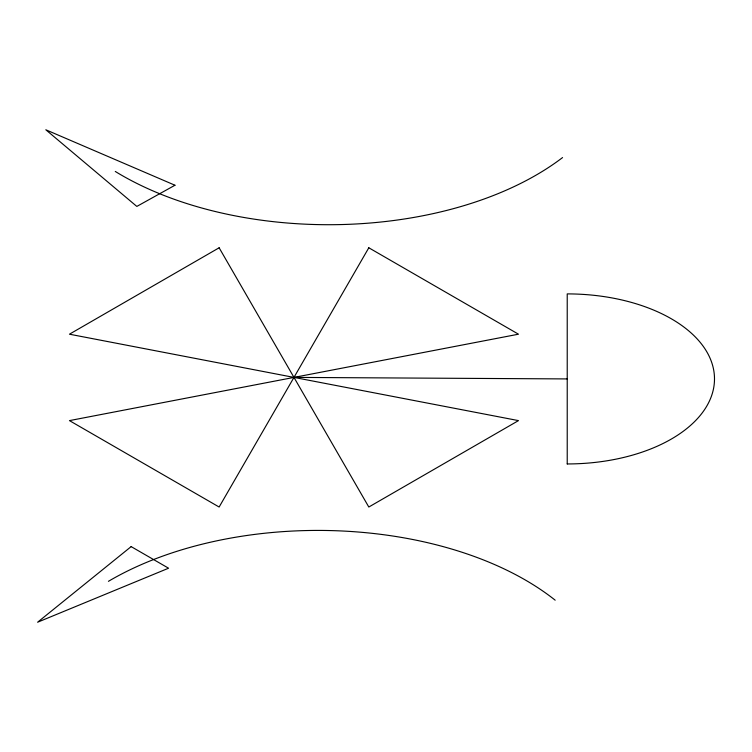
<?xml version="1.0" encoding="UTF-8"?>
<svg xmlns="http://www.w3.org/2000/svg" width="752" height="752" viewBox="0 0 752 752"><rect width="100%" height="100%" fill="white"/><g stroke="black" fill="none" stroke-linecap="round" stroke-linejoin="round"><path stroke-width="1.13" d="M293.966 377.401L567.224 378.923M562.562 157.572A293.158 169.247 0 0 1 115.272 171.456M108.429 581.324A293.158 169.247 0 0 1 555.173 600.181M368.809 247.784L219.133 507.027L69.447 420.612L518.485 334.198L368.809 247.784M131.149 546.61L37.6 622.224L168.57 568.211L131.149 546.61M219.133 247.784L69.447 334.198L518.485 420.612L368.809 507.027L219.133 247.784M174.962 185.236L136.826 206.424L45.816 129.776L174.962 185.236M567.224 463.946L567.224 293.9A147.27 85.023 0 0 1 714.494 378.923A147.27 85.023 0 0 1 567.224 463.946"/></g></svg>
